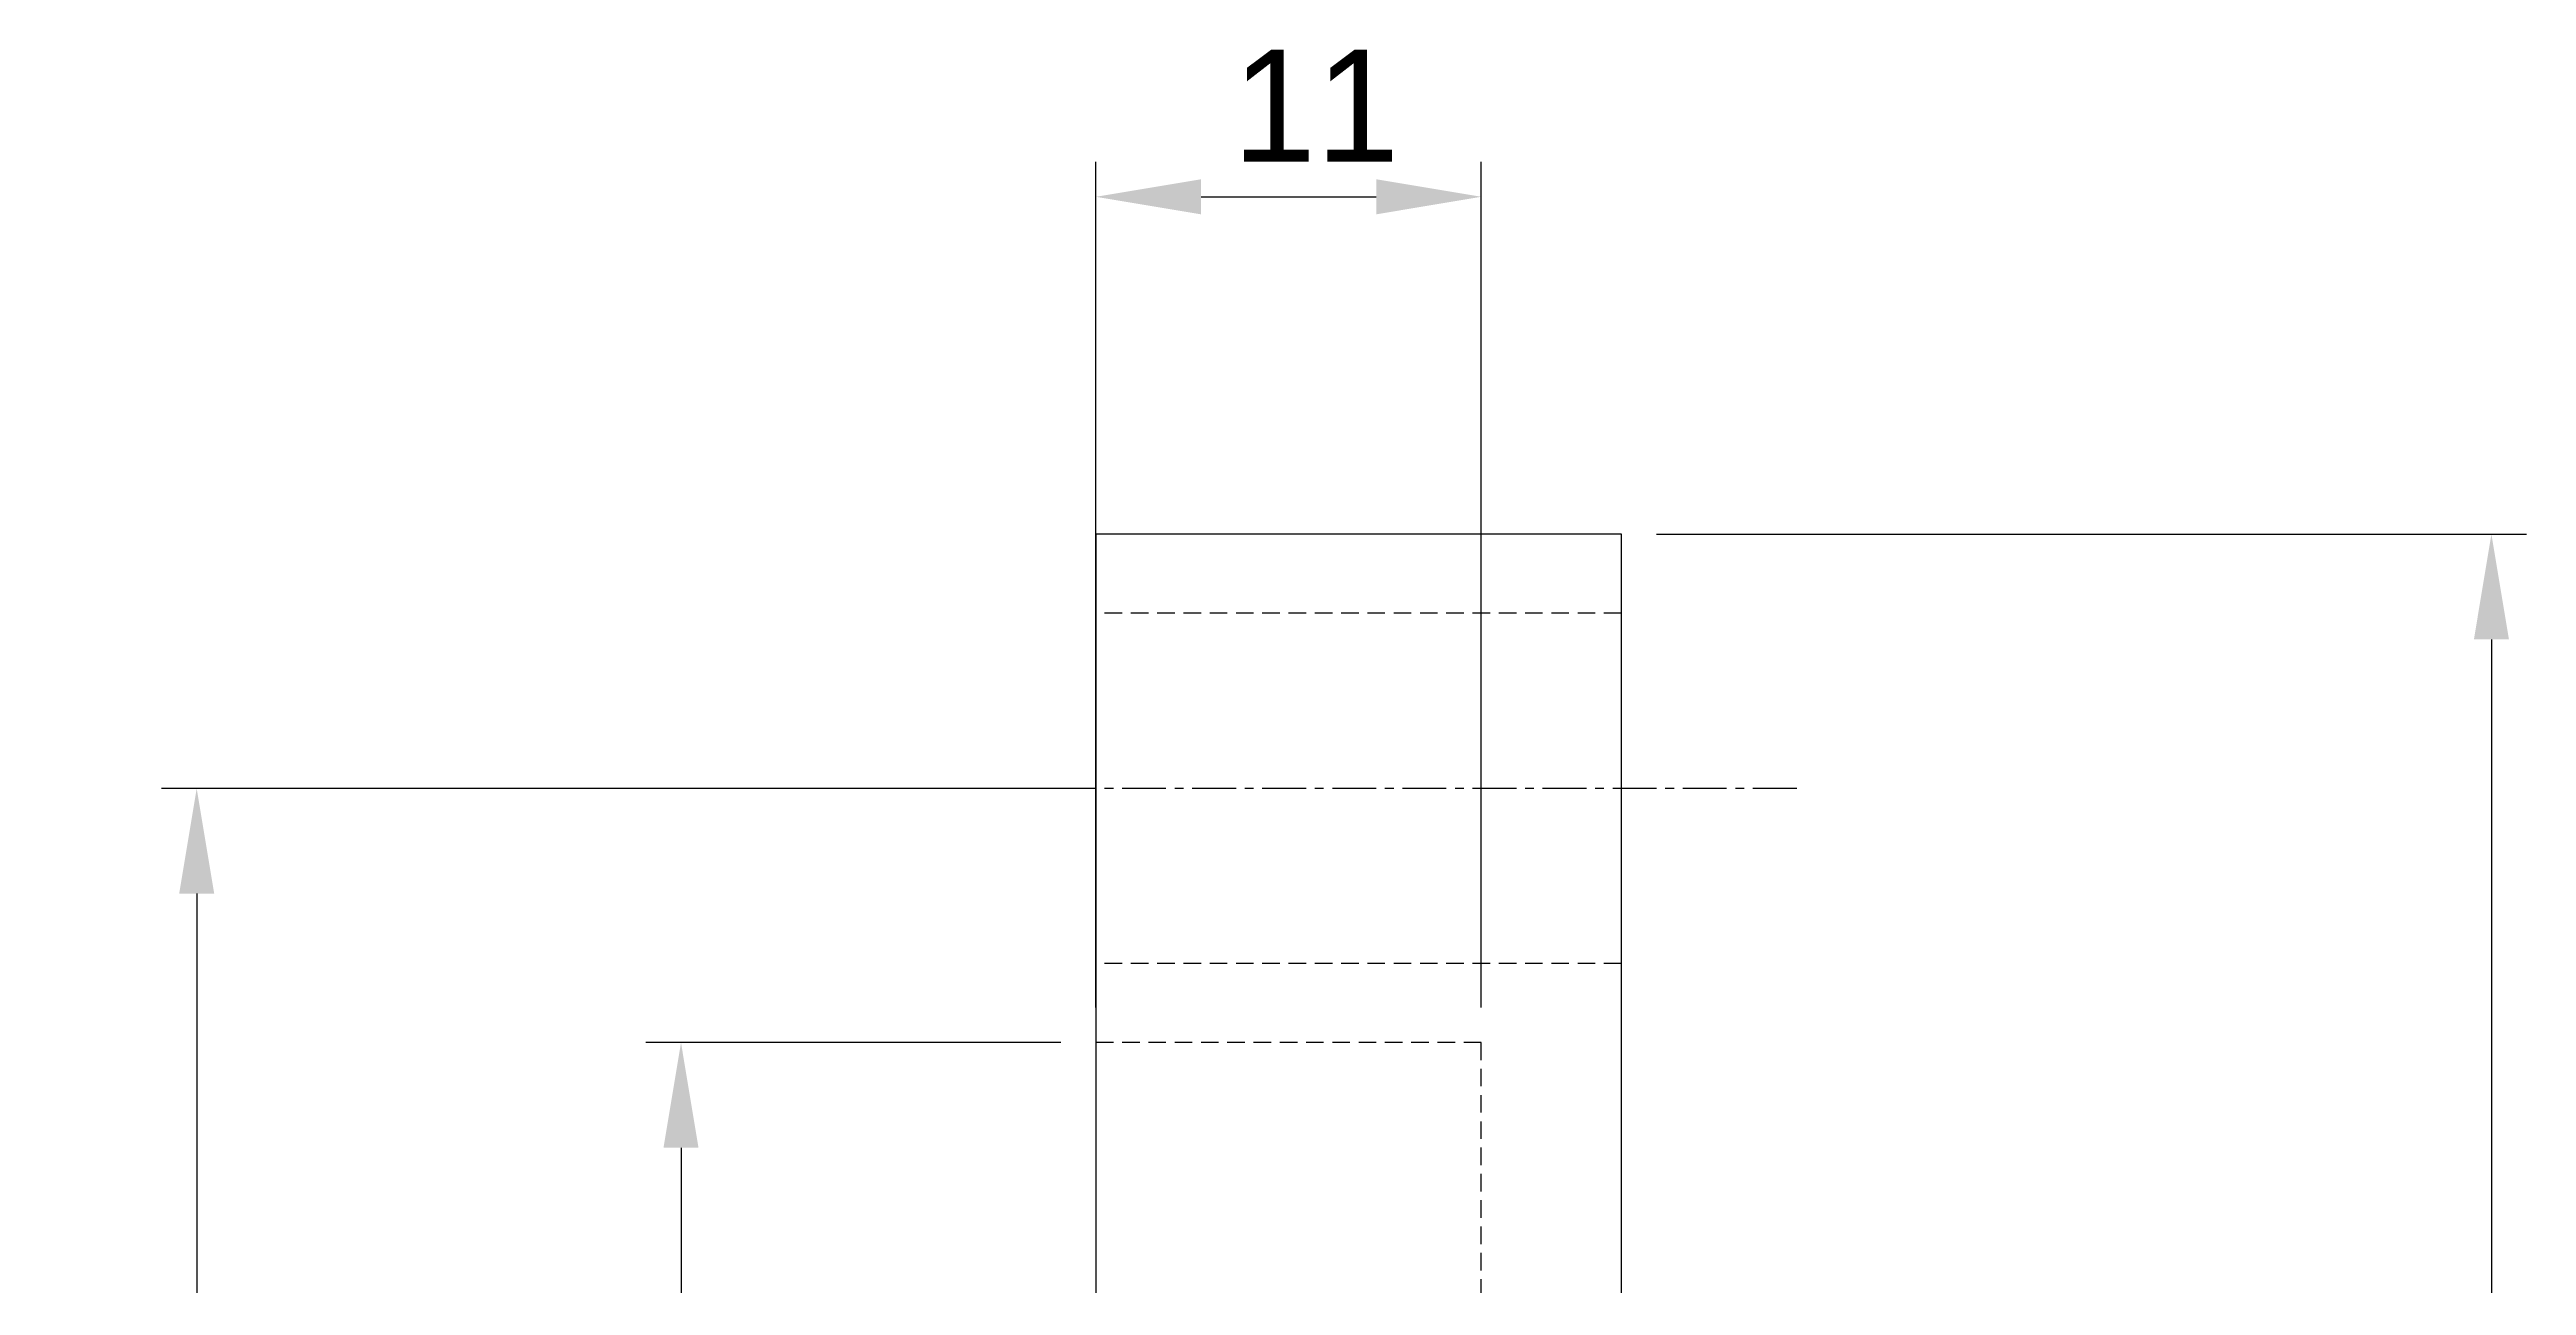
# Model space of a CAD drawing. Extents: x -57 to 250, y -57 to 176.
# Drawn here: x 178.9 to 249.6, y 140.3 to 175.5 of the extents above; entities that cross this region are included whole.
import ezdxf

# ---------------------------------------------------------------- set-up
doc = ezdxf.new("R2010")
doc.units = 0
doc.header["$MEASUREMENT"] = 0
doc.linetypes.add('CENTER', pattern=[2, 1.25, -0.25, 0.25, -0.25])
doc.linetypes.add('DASHED', pattern=[0.75, 0.5, -0.25])
doc.layers.get('0').update_dxf_attribs({"linetype": 'CONTINUOUS'})
doc.layers.get('DEFPOINTS').update_dxf_attribs({"linetype": 'CONTINUOUS'})
doc.layers.add('CENTER', color=1, linetype='CONTINUOUS')
doc.layers.add('SIZE', color=7, linetype='CONTINUOUS')
doc.dimstyles.get("Standard").update_dxf_attribs({"dimtxt": 0.18, "dimasz": 0.18, "dimexe": 0.18, "dimexo": 0.0625, "dimgap": 0.09, "dimtad": 0, "dimtih": 1, "dimtoh": 1, "dimdec": 4, "dimzin": 0, "dimdsep": 46, "dimtxsty": 'STANDARD', "dimcen": 0.09, "dimadec": 0, "dimazin": 0, "dimtfac": 1, "dimtdec": 4, "dimtofl": 0, "dimtmove": 2, "dimatfit": 3, "dimfxl": 1, "dimtolj": 1, "dimarcsym": 0})

# ---------------------------------------------------------------- blocks, each defined once
blk = doc.blocks.new('*U3')
at = {"layer": 'SIZE', "color": 0, "linetype": 'Continuous'}
blk.add_text('160', height=3.2, rotation=90, dxfattribs=at).set_placement((247.639, 78.256))
blk = doc.blocks.new('*D2')
at = {"layer": 'DEFPOINTS', "color": 0, "linetype": 'Continuous'}
for p in [(223.811, 161.722), (223.811, 1.722), (248.639, 1.722)]:
    blk.add_point(p, dxfattribs=at)
at = {"layer": 'SIZE', "color": 0, "linetype": 'Continuous'}
for p, q in [((224.811, 161.722), (249.639, 161.722)), ((248.639, 158.722), (248.639, 4.722)), ((224.811, 1.722), (249.639, 1.722))]:
    blk.add_line(p, q, dxfattribs=at)
for points in [[(248.139, 158.722), (249.139, 158.722), (248.639, 161.722)], [(248.139, 4.722), (249.139, 4.722), (248.639, 1.722)]]:
    blk.add_solid(points, dxfattribs=at)
at = {"layer": 'SIZE', "linetype": 'Continuous'}
blk.add_blockref('*U3', (0, 0), dxfattribs=at)
blk = doc.blocks.new('*U7')
at = {"layer": 'SIZE', "color": 0, "linetype": 'Continuous'}
blk.add_text('131', height=3.2, rotation=90, dxfattribs=at).set_placement((195.97, 78.522))
blk = doc.blocks.new('*D6')
at = {"layer": 'DEFPOINTS', "color": 0, "linetype": 'Continuous'}
for p in [(208.811, 147.222), (196.97, 16.222), (208.811, 16.222)]:
    blk.add_point(p, dxfattribs=at)
at = {"layer": 'SIZE', "color": 0, "linetype": 'Continuous'}
for p, q in [((207.811, 147.222), (195.97, 147.222)), ((196.97, 144.222), (196.97, 19.222)), ((207.811, 16.222), (195.97, 16.222))]:
    blk.add_line(p, q, dxfattribs=at)
for points in [[(196.47, 144.222), (197.47, 144.222), (196.97, 147.222)], [(196.47, 19.222), (197.47, 19.222), (196.97, 16.222)]]:
    blk.add_solid(points, dxfattribs=at)
at = {"layer": 'SIZE', "linetype": 'Continuous'}
blk.add_blockref('*U7', (0, 0), dxfattribs=at)
blk = doc.blocks.new('*U9')
at = {"layer": 'SIZE', "color": 0, "linetype": 'Continuous'}
blk.add_text('145.5', height=3.2, rotation=90, dxfattribs=at).set_placement((182.148, 75.856))
blk = doc.blocks.new('*D8')
at = {"layer": 'DEFPOINTS', "color": 0, "linetype": 'Continuous'}
for p in [(208.811, 154.472), (183.148, 8.972), (208.811, 8.972)]:
    blk.add_point(p, dxfattribs=at)
at = {"layer": 'SIZE', "color": 0, "linetype": 'Continuous'}
for p, q in [((207.811, 154.472), (182.148, 154.472)), ((183.148, 151.472), (183.148, 11.972)), ((207.811, 8.972), (182.148, 8.972))]:
    blk.add_line(p, q, dxfattribs=at)
for points in [[(182.648, 151.472), (183.648, 151.472), (183.148, 154.472)], [(182.648, 11.972), (183.648, 11.972), (183.148, 8.972)]]:
    blk.add_solid(points, dxfattribs=at)
at = {"layer": 'SIZE', "linetype": 'Continuous'}
blk.add_blockref('*U9', (0, 0), dxfattribs=at)
blk = doc.blocks.new('*U11')
at = {"layer": 'SIZE', "color": 0, "linetype": 'Continuous'}
blk.add_text('11', height=3.2, dxfattribs=at).set_placement((212.711, 172.347))
blk = doc.blocks.new('*D10')
at = {"layer": 'DEFPOINTS', "color": 0, "linetype": 'Continuous'}
for p in [(219.811, 171.347), (208.811, 147.222), (219.811, 147.222)]:
    blk.add_point(p, dxfattribs=at)
at = {"layer": 'SIZE', "color": 0, "linetype": 'Continuous'}
for p, q in [((208.811, 148.222), (208.811, 172.347)), ((219.811, 148.222), (219.811, 172.347)), ((211.811, 171.347), (216.811, 171.347))]:
    blk.add_line(p, q, dxfattribs=at)
for points in [[(211.811, 171.847), (211.811, 170.847), (208.811, 171.347)], [(216.811, 171.847), (216.811, 170.847), (219.811, 171.347)]]:
    blk.add_solid(points, dxfattribs=at)
at = {"layer": 'SIZE', "linetype": 'Continuous'}
blk.add_blockref('*U11', (0, 0), dxfattribs=at)

msp = doc.modelspace()

# ---------------------------------------------------------------- linework, layer by layer
at = {"color": 7, "linetype": 'Continuous'}
for p, q in [((223.81094, 161.72237), (208.81094, 161.72237)), ((208.81094, 161.72237), (208.81094, 1.72237)), ((223.81094, 1.72237), (223.81094, 161.72237))]:
    msp.add_line(p, q, dxfattribs=at)
at = {"color": 3, "linetype": 'DASHED'}
for p, q in [((223.81094, 159.47237), (208.81094, 159.47237)), ((223.81094, 149.47237), (208.81094, 149.47237)), ((219.81094, 147.22237), (208.81094, 147.22237)), ((219.81094, 16.22237), (219.81094, 147.22237))]:
    msp.add_line(p, q, dxfattribs=at)
at = {"layer": 'CENTER', "color": 1, "linetype": 'CENTER'}
msp.add_line((228.81094, 154.47237), (203.81094, 154.47237), dxfattribs=at)

# ---------------------------------------------------------------- dimensions: what is measured, and where the dimension line sits
at = {"layer": 'SIZE', "linetype": 'Continuous'}
dim = msp.add_linear_dim(base=(219.81094, 171.34723), p1=(208.81094, 147.22237), p2=(219.81094, 147.22237), dimstyle='STANDARD', dxfattribs=at)
dim.commit()
dim.dimension.update_dxf_attribs({"geometry": '*D10', "text_midpoint": (214.31094, 173.94723)})
for base, p1, p2, picture, middle in [((248.63874, 1.72237), (223.81094, 161.72237), (223.81094, 1.72237), '*D2', (246.03874, 81.72237)), ((183.14828, 8.97237), (208.81094, 154.47237), (208.81094, 8.97237), '*D8', (180.54828, 81.72237)), ((196.97039, 16.22237), (208.81094, 147.22237), (208.81094, 16.22237), '*D6', (194.37039, 81.72237))]:
    dim = msp.add_linear_dim(base=base, p1=p1, p2=p2, angle=90, dimstyle='STANDARD', dxfattribs=at)
    dim.commit()
    dim.dimension.update_dxf_attribs({"geometry": picture, "text_midpoint": middle})

doc.saveas('drawing.dxf')
